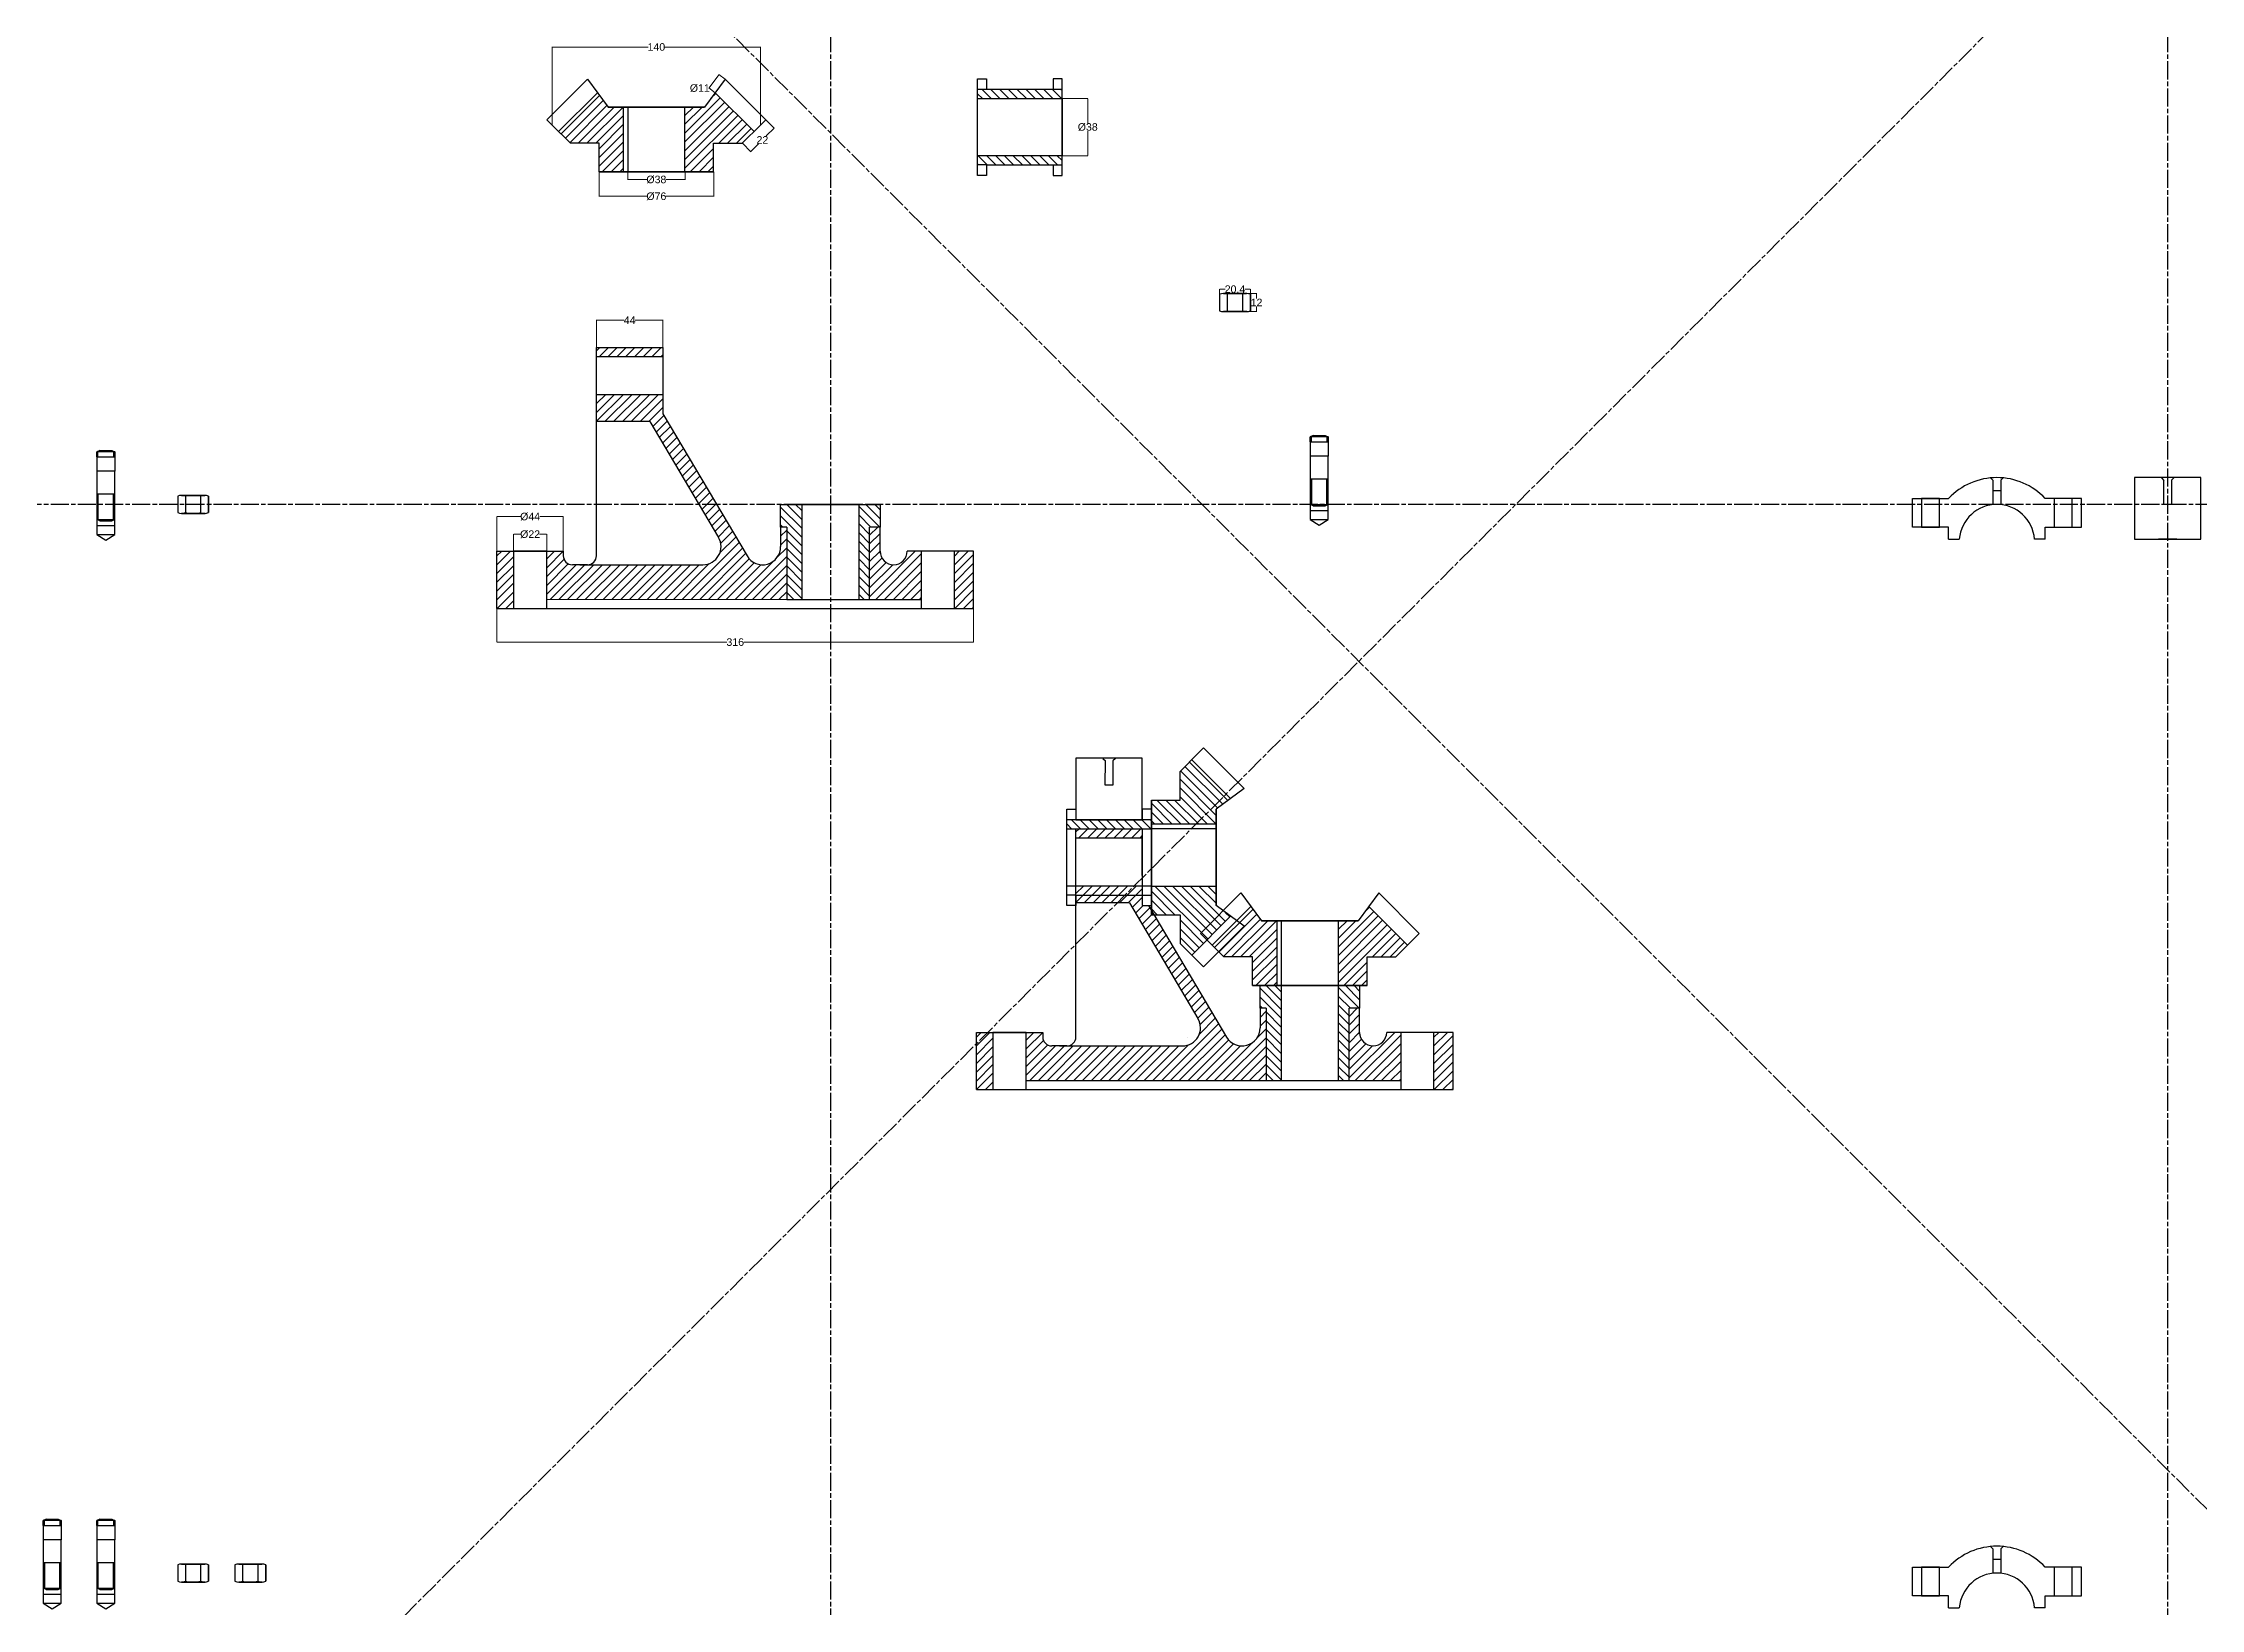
# Model space of a CAD drawing. Header units: inches. Extents: x 1054 to 2484, y -362 to 676.
import ezdxf

# ---------------------------------------------------------------- set-up
doc = ezdxf.new("R2010")
doc.units = ezdxf.units.IN
doc.header["$MEASUREMENT"] = 0
doc.linetypes.add('AM_ISO08W050', pattern=[18, 12, -1.5, 3, -1.5])
doc.layers.add('AM_5', color=3, linetype='Continuous', lineweight=15)
doc.styles.get("Standard").update_dxf_attribs({"font": 'arial.ttf'})
doc.dimstyles.new('AM_ANSI$0', dxfattribs={"dimtxt": 0.12, "dimasz": 0.12, "dimexe": 0.1, "dimexo": 0.05, "dimgap": 0.06, "dimtad": 0, "dimtih": 1, "dimtoh": 1, "dimdec": 4, "dimzin": 7, "dimdsep": 46, "dimtxsty": 'Standard', "dimcen": 0, "dimclrd": 256, "dimclre": 256, "dimclrt": 2, "dimadec": 0, "dimazin": 2, "dimtp": 0.1, "dimtm": 0.1, "dimtfac": 0.71, "dimtdec": 4, "dimtofl": 0, "dimtmove": 0, "dimatfit": 3, "dimfxl": 1, "dimtolj": 1, "dimtzin": 7, "dimlwd": -1, "dimlwe": -1, "dimarcsym": 1})

# ---------------------------------------------------------------- blocks, each defined once
blk = doc.blocks.new('*D12')
at = {"layer": 'AM_5', "linetype": 'ByBlock', "transparency": 16777216}
for p, q in [((1354.6, 301.1), (1354.6, 278.8)), ((1670.6, 301.1), (1670.6, 278.8)), ((1354.7, 278.9), (1507, 278.9)), ((1670.5, 278.9), (1518.2, 278.9))]:
    blk.add_line(p, q, dxfattribs=at)
at = {"layer": 'AM_5', "transparency": 16777216}
for points in [[(1354.7, 278.9), (1354.7, 278.9), (1354.6, 278.9)], [(1670.5, 278.9), (1670.5, 278.9), (1670.6, 278.9)]]:
    blk.add_solid(points, dxfattribs=at)
at = {"layer": 'Defpoints', "color": 0, "transparency": 16777216}
for p in [(1354.6, 301.2), (1670.6, 301.2), (1670.6, 278.9)]:
    blk.add_point(p, dxfattribs=at)
at = {"layer": 'AM_5', "color": 2, "transparency": 16777216, "insert": (1512.6, 278.9), "char_height": 0.12, "attachment_point": 5}
blk.add_mtext('\\A1;{\\H5;316}', dxfattribs=at)
blk = doc.blocks.new('*D13')
at = {"layer": 'AM_5', "linetype": 'ByBlock', "transparency": 16777216}
for p, q in [((1365.6, 339.2), (1365.6, 350.5)), ((1365.7, 350.4), (1370.3, 350.4)), ((1387.5, 350.4), (1382.9, 350.4)), ((1387.6, 339.2), (1387.6, 350.5))]:
    blk.add_line(p, q, dxfattribs=at)
at = {"layer": 'AM_5', "transparency": 16777216}
for points in [[(1365.7, 350.4), (1365.7, 350.4), (1365.6, 350.4)], [(1387.5, 350.4), (1387.5, 350.4), (1387.6, 350.4)]]:
    blk.add_solid(points, dxfattribs=at)
at = {"layer": 'Defpoints', "color": 0, "transparency": 16777216}
for p in [(1365.6, 350.4), (1365.6, 339.2), (1387.6, 339.2)]:
    blk.add_point(p, dxfattribs=at)
at = {"layer": 'AM_5', "color": 2, "transparency": 16777216, "insert": (1376.6, 350.4), "char_height": 0.12, "attachment_point": 5}
blk.add_mtext('\\A1;{\\H5;%%C22}', dxfattribs=at)
blk = doc.blocks.new('*D14')
at = {"layer": 'AM_5', "linetype": 'ByBlock', "transparency": 16777216}
for p, q in [((1354.6, 339.2), (1354.6, 362.2)), ((1354.7, 362.1), (1370.3, 362.1)), ((1398.5, 362.1), (1383, 362.1)), ((1398.6, 339.2), (1398.6, 362.2))]:
    blk.add_line(p, q, dxfattribs=at)
at = {"layer": 'AM_5', "transparency": 16777216}
for points in [[(1354.7, 362.1), (1354.7, 362.1), (1354.6, 362.1)], [(1398.5, 362.1), (1398.5, 362.1), (1398.6, 362.1)]]:
    blk.add_solid(points, dxfattribs=at)
at = {"layer": 'Defpoints', "color": 0, "transparency": 16777216}
for p in [(1398.6, 362.1), (1354.6, 339.2), (1398.6, 339.2)]:
    blk.add_point(p, dxfattribs=at)
at = {"layer": 'AM_5', "color": 2, "transparency": 16777216, "insert": (1376.6, 362.1), "char_height": 0.12, "attachment_point": 5}
blk.add_mtext('\\A1;{\\H5;%%C44}', dxfattribs=at)
blk = doc.blocks.new('*D15')
at = {"layer": 'AM_5', "linetype": 'ByBlock', "transparency": 16777216}
for p, q in [((1420.6, 474.2), (1420.6, 492.5)), ((1420.7, 492.4), (1438.9, 492.4)), ((1464.5, 492.4), (1446.3, 492.4)), ((1464.6, 474.2), (1464.6, 492.5))]:
    blk.add_line(p, q, dxfattribs=at)
at = {"layer": 'AM_5', "transparency": 16777216}
for points in [[(1420.7, 492.4), (1420.7, 492.4), (1420.6, 492.4)], [(1464.5, 492.4), (1464.5, 492.4), (1464.6, 492.4)]]:
    blk.add_solid(points, dxfattribs=at)
at = {"layer": 'Defpoints', "color": 0, "transparency": 16777216}
for p in [(1464.6, 492.4), (1420.6, 474.2), (1464.6, 474.2)]:
    blk.add_point(p, dxfattribs=at)
at = {"layer": 'AM_5', "color": 2, "transparency": 16777216, "insert": (1442.6, 492.4), "char_height": 0.12, "attachment_point": 5}
blk.add_mtext('\\A1;{\\H5;44}', dxfattribs=at)
blk = doc.blocks.new('*D16')
at = {"layer": 'AM_5', "linetype": 'ByBlock', "transparency": 16777216}
for p, q in [((1441.3, 590.7), (1441.3, 585.5)), ((1479.3, 590.7), (1479.3, 585.5)), ((1441.4, 585.6), (1453.9, 585.6)), ((1479.2, 585.6), (1466.6, 585.6))]:
    blk.add_line(p, q, dxfattribs=at)
at = {"layer": 'AM_5', "transparency": 16777216}
for points in [[(1441.4, 585.6), (1441.4, 585.5), (1441.3, 585.6)], [(1479.2, 585.6), (1479.2, 585.5), (1479.3, 585.6)]]:
    blk.add_solid(points, dxfattribs=at)
at = {"layer": 'Defpoints', "color": 0, "transparency": 16777216}
for p in [(1441.3, 590.7), (1479.3, 590.7), (1441.3, 585.6)]:
    blk.add_point(p, dxfattribs=at)
at = {"layer": 'AM_5', "color": 2, "transparency": 16777216, "insert": (1460.3, 585.6), "char_height": 0.12, "attachment_point": 5}
blk.add_mtext('\\A1;{\\H5;%%C38}', dxfattribs=at)
blk = doc.blocks.new('*D17')
at = {"layer": 'AM_5', "linetype": 'ByBlock', "transparency": 16777216}
for p, q in [((1422.3, 590.7), (1422.3, 574.4)), ((1498.3, 590.7), (1498.3, 574.4)), ((1422.4, 574.5), (1453.9, 574.5)), ((1498.2, 574.5), (1466.6, 574.5))]:
    blk.add_line(p, q, dxfattribs=at)
at = {"layer": 'AM_5', "transparency": 16777216}
for points in [[(1422.4, 574.5), (1422.4, 574.5), (1422.3, 574.5)], [(1498.2, 574.5), (1498.2, 574.5), (1498.3, 574.5)]]:
    blk.add_solid(points, dxfattribs=at)
at = {"layer": 'Defpoints', "color": 0, "transparency": 16777216}
for p in [(1422.3, 590.7), (1498.3, 590.7), (1422.3, 574.5)]:
    blk.add_point(p, dxfattribs=at)
at = {"layer": 'AM_5', "color": 2, "transparency": 16777216, "insert": (1460.3, 574.5), "char_height": 0.12, "attachment_point": 5}
blk.add_mtext('\\A1;{\\H5;%%C76}', dxfattribs=at)
blk = doc.blocks.new('*D18')
at = {"layer": 'AM_5', "linetype": 'ByBlock', "transparency": 16777216}
for p, q in [((1532.9, 625.2), (1538.5, 619.6)), ((1538.3, 619.6), (1533.2, 614.5)), ((1517.3, 609.7), (1522.9, 604.1)), ((1522.9, 604.2), (1528.1, 609.3))]:
    blk.add_line(p, q, dxfattribs=at)
at = {"layer": 'AM_5', "transparency": 16777216}
for points in [[(1538.3, 619.6), (1538.3, 619.6), (1538.4, 619.7)], [(1522.9, 604.2), (1523, 604.2), (1522.9, 604.1)]]:
    blk.add_solid(points, dxfattribs=at)
at = {"layer": 'Defpoints', "color": 0, "transparency": 16777216}
for p in [(1532.8, 625.3), (1538.4, 619.7), (1517.3, 609.7)]:
    blk.add_point(p, dxfattribs=at)
at = {"layer": 'AM_5', "color": 2, "transparency": 16777216, "insert": (1530.6, 611.9), "char_height": 0.12, "attachment_point": 5}
blk.add_mtext('\\A1;{\\H5;22}', dxfattribs=at)
blk = doc.blocks.new('*D19')
at = {"layer": 'AM_5', "linetype": 'ByBlock', "transparency": 16777216}
for p, q in [((1495.1, 646.2), (1495, 646.2)), ((1499.3, 643.2), (1495.1, 646.4)), ((1495.2, 646.3), (1495.1, 646.2)), ((1501.7, 655.1), (1495.2, 646.4)), ((1505.9, 652.2), (1501.7, 655.3))]:
    blk.add_line(p, q, dxfattribs=at)
at = {"layer": 'AM_5', "transparency": 16777216}
for points in [[(1495.2, 646.4), (1495.2, 646.4), (1495.2, 646.3)], [(1501.7, 655.2), (1501.7, 655.1), (1501.8, 655.2)]]:
    blk.add_solid(points, dxfattribs=at)
at = {"layer": 'Defpoints', "color": 0, "transparency": 16777216}
for p in [(1495.2, 646.3), (1506, 652.1), (1499.3, 643.2)]:
    blk.add_point(p, dxfattribs=at)
at = {"layer": 'AM_5', "color": 2, "transparency": 16777216, "insert": (1489.1, 646.2), "char_height": 0.12, "attachment_point": 5}
blk.add_mtext('\\A1;{\\H5;%%C11}', dxfattribs=at)
blk = doc.blocks.new('*D20')
at = {"layer": 'AM_5', "linetype": 'ByBlock', "transparency": 16777216}
for p, q in [((1391.3, 621.8), (1391.3, 673.6)), ((1391.4, 673.5), (1454.9, 673.5)), ((1529.2, 673.5), (1465.6, 673.5)), ((1529.3, 621.8), (1529.3, 673.6))]:
    blk.add_line(p, q, dxfattribs=at)
at = {"layer": 'AM_5', "transparency": 16777216}
for points in [[(1391.4, 673.5), (1391.4, 673.4), (1391.3, 673.5)], [(1529.2, 673.5), (1529.2, 673.4), (1529.3, 673.5)]]:
    blk.add_solid(points, dxfattribs=at)
at = {"layer": 'Defpoints', "color": 0, "transparency": 16777216}
for p in [(1529.3, 673.5), (1391.3, 621.7), (1529.3, 621.7)]:
    blk.add_point(p, dxfattribs=at)
at = {"layer": 'AM_5', "color": 2, "transparency": 16777216, "insert": (1460.3, 673.5), "char_height": 0.12, "attachment_point": 5}
blk.add_mtext('\\A1;{\\H5;140}', dxfattribs=at)
blk = doc.blocks.new('*D21')
at = {"layer": 'AM_5', "linetype": 'ByBlock', "transparency": 16777216}
for p, q in [((1729.3, 639.4), (1746.4, 639.4)), ((1746.3, 639.2), (1746.3, 623.1)), ((1746.3, 601.5), (1746.3, 617.6)), ((1729.3, 601.4), (1746.4, 601.4))]:
    blk.add_line(p, q, dxfattribs=at)
at = {"layer": 'AM_5', "transparency": 16777216}
for points in [[(1746.3, 639.2), (1746.3, 639.2), (1746.3, 639.4)], [(1746.3, 601.5), (1746.3, 601.5), (1746.3, 601.4)]]:
    blk.add_solid(points, dxfattribs=at)
at = {"layer": 'Defpoints', "color": 0, "transparency": 16777216}
for p in [(1729.3, 639.4), (1729.3, 601.4), (1746.3, 601.4)]:
    blk.add_point(p, dxfattribs=at)
at = {"layer": 'AM_5', "color": 2, "transparency": 16777216, "insert": (1746.3, 620.4), "char_height": 0.12, "attachment_point": 5}
blk.add_mtext('\\A1;{\\H5;%%C38}', dxfattribs=at)
blk = doc.blocks.new('*D22')
at = {"layer": 'AM_5', "linetype": 'ByBlock', "transparency": 16777216}
for p, q in [((1851.8, 510.1), (1858.3, 510.1)), ((1858.2, 510), (1858.2, 506.7)), ((1858.2, 498.2), (1858.2, 501.5)), ((1851.8, 498.1), (1858.3, 498.1))]:
    blk.add_line(p, q, dxfattribs=at)
at = {"layer": 'AM_5', "transparency": 16777216}
for points in [[(1858.2, 510), (1858.3, 510), (1858.2, 510.1)], [(1858.2, 498.2), (1858.3, 498.2), (1858.2, 498.1)]]:
    blk.add_solid(points, dxfattribs=at)
at = {"layer": 'Defpoints', "color": 0, "transparency": 16777216}
for p in [(1851.8, 510.1), (1851.8, 498.1), (1858.2, 498.1)]:
    blk.add_point(p, dxfattribs=at)
at = {"layer": 'AM_5', "color": 2, "transparency": 16777216, "insert": (1858.2, 504.1), "char_height": 0.12, "attachment_point": 5}
blk.add_mtext('\\A1;{\\H5;12}', dxfattribs=at)
blk = doc.blocks.new('*D23')
at = {"layer": 'AM_5', "linetype": 'ByBlock', "transparency": 16777216}
for p, q in [((1833.7, 504.1), (1833.7, 513)), ((1833.8, 512.9), (1837.3, 512.9)), ((1854, 512.9), (1850.5, 512.9)), ((1854.1, 504.1), (1854.1, 513))]:
    blk.add_line(p, q, dxfattribs=at)
at = {"layer": 'AM_5', "transparency": 16777216}
for points in [[(1833.8, 512.9), (1833.8, 512.9), (1833.7, 512.9)], [(1854, 512.9), (1854, 512.9), (1854.1, 512.9)]]:
    blk.add_solid(points, dxfattribs=at)
at = {"layer": 'Defpoints', "color": 0, "transparency": 16777216}
for p in [(1833.7, 504.1), (1854.1, 512.9), (1854.1, 504.1)]:
    blk.add_point(p, dxfattribs=at)
at = {"layer": 'AM_5', "color": 2, "transparency": 16777216, "insert": (1843.9, 512.9), "char_height": 0.12, "attachment_point": 5}
blk.add_mtext('\\A1;{\\H5;20.4}', dxfattribs=at)

msp = doc.modelspace()

# ---------------------------------------------------------------- hatches: boundary and pattern name
h = msp.add_hatch()
h.set_pattern_fill('ANSI31', color=256, scale=33, angle=90)
h.set_pattern_definition([(135, (490.7563, 541.636), (-2.916815, -2.916815), [])])
h.paths.add_polyline_path([(1729.26765, 645.36815), (1701.26765, 645.36815), (1701.26765, 639.36815), (1729.26765, 639.36815)])
h.paths.add_polyline_path([(1701.26765, 645.36815), (1673.26765, 645.36815), (1673.26765, 639.36815), (1701.26765, 639.36815)])
h.paths.add_polyline_path([(1729.26765, 601.36815), (1701.26765, 601.36815), (1701.26765, 595.36815), (1729.26765, 595.36815)])
h.paths.add_polyline_path([(1701.26765, 601.36815), (1673.26765, 601.36815), (1673.26765, 595.36815), (1679.26765, 595.36815), (1701.26765, 595.36815)])
h = msp.add_hatch()
h.set_pattern_fill('ANSI31', color=256, scale=33)
h.set_pattern_definition([(45, (249.765, 891.985), (-2.916815, 2.916815), [])])
h.paths.add_polyline_path([(1438.27623, 633.70893), (1428.27623, 633.70893), (1411.71988, 633.70893), (1395.49805, 617.4871), (1403.27623, 609.70893), (1422.27623, 609.70893), (1422.27623, 590.70893), (1438.27623, 590.70893)])
h.paths.add_polyline_path([(1525.0544, 617.4871), (1508.83257, 633.70893), (1479.27623, 633.70893), (1479.27623, 590.70893), (1498.27623, 590.70893), (1498.27623, 609.70893), (1517.27623, 609.70893)])
h.paths.add_polyline_path([(1421.21998, 643.20904), (1411.71988, 633.70893), (1428.27623, 633.70893)])
h.paths.add_polyline_path([(1499.33247, 643.20904), (1492.27623, 633.70893), (1508.83257, 633.70893)])
h = msp.add_hatch()
h.set_pattern_fill('ANSI31', color=256, scale=33)
h.set_pattern_definition([(45, (365.182, 0), (-2.916815, 2.916815), [])])
h.paths.add_polyline_path([(1365.60855, 339.19975), (1354.60855, 339.19975), (1354.60855, 301.19975), (1365.60855, 301.19975)])
h.paths.add_polyline_path([(1546.69898, 355.19975), (1542.69349, 355.19975), (1542.69349, 342.19918, -0.4142135624), (1530.69349, 330.19918), (1409.60855, 330.19918), (1404.60855, 330.19918, -0.4142135624), (1398.60855, 336.19918), (1398.60855, 339.19975), (1387.60855, 339.19975), (1387.60855, 307.29444), (1546.69898, 307.19975)])
h.paths.add_polyline_path([(1635.9012, 339.19975), (1626.60855, 339.19975, -0.9335138516), (1608.69349, 337.96623), (1608.69349, 355.19975), (1601.69898, 355.19975), (1601.69898, 307.19975), (1635.9012, 307.19975)])
h.paths.add_polyline_path([(1670.60855, 339.19975), (1657.9012, 339.19975), (1657.9012, 301.19975), (1670.60855, 301.19975)])
h.paths.add_polyline_path([(1464.60855, 443.19918), (1420.60855, 443.19918), (1420.60855, 425.10196), (1456.00516, 425.10196), (1501.49836, 348.31584, -0.5811107163), (1491.17429, 330.19918), (1530.69349, 330.19918, -0.2638808003), (1520.39357, 336.04193), (1464.60855, 430.19918)])
h.paths.add_polyline_path([(1464.60855, 474.19918), (1420.60855, 474.19918), (1420.60855, 468.19918), (1464.60855, 468.19918)])
h = msp.add_hatch()
h.set_pattern_fill('ANSI31', color=256, scale=33, angle=90)
h.set_pattern_definition([(135, (365.182, 0), (-2.916815, -2.916815), [])])
h.paths.add_polyline_path([(1542.69349, 370.19975), (1542.69349, 355.19975), (1546.69898, 355.19975), (1546.69898, 307.19975), (1556.69349, 307.19975), (1556.69349, 370.19975)])
h.paths.add_polyline_path([(1608.69349, 370.19975), (1594.69349, 370.19975), (1594.69349, 307.19975), (1601.69898, 307.19975), (1601.69898, 355.19975), (1608.69349, 355.19975)])
h = msp.add_hatch()
h.set_pattern_fill('ANSI31', color=256, scale=33, angle=-90)
h.set_pattern_definition([(315, (2089.7478, 1346.673), (2.916815, 2.916815), [])])
h.paths.add_polyline_path([(1831.47157, 158.16164), (1831.47157, 168.16164), (1831.47157, 184.71799), (1815.24975, 200.93981), (1807.47157, 193.16164), (1807.47157, 174.16164), (1788.47157, 174.16164), (1788.47157, 158.16164)])
h.paths.add_polyline_path([(1815.24975, 71.38346), (1831.47157, 87.60529), (1831.47157, 117.16164), (1788.47157, 117.16164), (1788.47157, 98.16164), (1807.47157, 98.16164), (1807.47157, 79.16164)])
h.paths.add_polyline_path([(1840.97168, 175.21788), (1831.47157, 184.71799), (1831.47157, 168.16164)])
h.paths.add_polyline_path([(1840.97168, 97.10539), (1831.47157, 104.16164), (1831.47157, 87.60529)])
h = msp.add_hatch()
h.set_pattern_fill('ANSI31', color=256, scale=33, angle=90)
h.set_pattern_definition([(135, (549.9602, 57.4295), (-2.916815, -2.916815), [])])
h.paths.add_polyline_path([(1788.47157, 161.16164), (1760.47157, 161.16164), (1760.47157, 155.16164), (1788.47157, 155.16164)])
h.paths.add_polyline_path([(1760.47157, 161.16164), (1732.47157, 161.16164), (1732.47157, 155.16164), (1760.47157, 155.16164)])
h = msp.add_hatch()
h.set_pattern_fill('ANSI31', color=256, scale=33)
h.set_pattern_definition([(45, (683.045, -319.0375), (-2.916815, 2.916815), [])])
h.paths.add_polyline_path([(1683.47157, 20.16221), (1672.47157, 20.16221), (1672.47157, -17.83779), (1683.47157, -17.83779)])
h.paths.add_polyline_path([(1864.562, 36.16221), (1860.55651, 36.16221), (1860.55651, 23.16164, -0.4142135624), (1848.55651, 11.16164), (1727.47157, 11.16164), (1722.47157, 11.16164, -0.4142135624), (1716.47157, 17.16164), (1716.47157, 20.16221), (1705.47157, 20.16221), (1705.47157, -11.7431), (1864.562, -11.83779)])
h.paths.add_polyline_path([(1953.76422, 20.16221), (1944.47157, 20.16221, -0.9335138516), (1926.55651, 18.92869), (1926.55651, 36.16221), (1919.562, 36.16221), (1919.562, -11.83779), (1953.76422, -11.83779)])
h.paths.add_polyline_path([(1988.47157, 20.16221), (1975.76422, 20.16221), (1975.76422, -17.83779), (1988.47157, -17.83779)])
h.paths.add_polyline_path([(1782.47157, 155.16164), (1738.47157, 155.16164), (1738.47157, 149.16164), (1782.47157, 149.16164)])
edge = h.paths.add_edge_path()
edge.add_line((1786.61884, 104.16164), (1782.47157, 104.16164))
edge.add_line((1782.47157, 104.16164), (1782.47157, 117.16164))
edge.add_line((1782.47157, 117.16164), (1738.47157, 117.16164))
edge.add_line((1738.47157, 117.16164), (1738.47157, 106.06442))
edge.add_line((1738.47157, 106.06442), (1773.86818, 106.06442))
edge.add_line((1773.86818, 106.06442), (1819.36138, 29.2783))
edge.add_arc((1809.03731, 23.16164), 12, -90, 30.64532075, ccw=False)
edge.add_line((1809.03731, 11.16164), (1848.55651, 11.16164))
edge.add_arc((1848.55651, 23.16164), 12, 210.87082891, 270, ccw=False)
edge.add_line((1838.25659, 17.00439), (1786.61884, 104.16164))
h = msp.add_hatch()
h.set_pattern_fill('ANSI31', color=256, scale=33)
h.set_pattern_definition([(45, (683.045, 352.4384), (-2.916815, 2.916815), [])])
h.paths.add_polyline_path([(1871.55651, 94.16221), (1861.55651, 94.16221), (1845.00016, 94.16221), (1828.77833, 77.94038), (1836.55651, 70.16221), (1855.55651, 70.16221), (1855.55651, 51.16221), (1871.55651, 51.16221)])
h.paths.add_polyline_path([(1958.33468, 77.94038), (1942.11285, 94.16221), (1912.55651, 94.16221), (1912.55651, 51.16221), (1931.55651, 51.16221), (1931.55651, 70.16221), (1950.55651, 70.16221)])
h.paths.add_polyline_path([(1854.50026, 103.66231), (1845.00016, 94.16221), (1861.55651, 94.16221)])
h.paths.add_polyline_path([(1932.61275, 103.66231), (1925.55651, 94.16221), (1942.11285, 94.16221)])
h = msp.add_hatch()
h.set_pattern_fill('ANSI31', color=256, scale=33, angle=90)
h.set_pattern_definition([(135, (683.045, -319.0375), (-2.916815, -2.916815), [])])
h.paths.add_polyline_path([(1860.55651, 51.16221), (1860.55651, 36.16221), (1864.562, 36.16221), (1864.562, -11.83779), (1874.55651, -11.83779), (1874.55651, 51.16221)])
h.paths.add_polyline_path([(1926.55651, 51.16221), (1912.55651, 51.16221), (1912.55651, -11.83779), (1919.562, -11.83779), (1919.562, 36.16221), (1926.55651, 36.16221)])

# ---------------------------------------------------------------- linework, layer by layer
for p, q in [((1387.71988, 625.26528), (1414.58993, 652.13534)), ((1414.58993, 652.13534), (1428.27623, 633.70893)), ((1505.96252, 652.13534), (1492.27623, 633.70893)), ((1532.83257, 625.26528), (1505.96252, 652.13534)), ((1673.26765, 588.36815), (1673.26765, 652.36815)), ((1673.26765, 652.36815), (1679.26765, 652.36815)), ((1729.26765, 645.36815), (1673.26765, 645.36815)), ((1679.26765, 652.36815), (1679.26765, 645.36815)), ((1729.26765, 652.36815), (1723.26765, 652.36815)), ((1723.26765, 652.36815), (1723.26765, 645.36815)), ((1729.26765, 588.36815), (1729.26765, 652.36815)), ((1395.49805, 617.4871), (1421.21998, 643.20904)), ((1438.27623, 633.70893), (1438.27623, 590.70893)), ((1479.27623, 633.70893), (1441.27623, 633.70893)), ((1441.27623, 633.70893), (1441.27623, 590.70893)), ((1479.27623, 590.70893), (1479.27623, 633.70893)), ((1525.0544, 617.4871), (1499.33247, 643.20904)), ((1391.25541, 621.72975), (1387.71988, 625.26528)), ((1403.27623, 609.70893), (1391.25541, 621.72975)), ((1517.27623, 609.70893), (1529.29704, 621.72975)), ((1529.29704, 621.72975), (1532.83257, 625.26528)), ((1422.27623, 609.70893), (1403.27623, 609.70893)), ((1422.27623, 590.70893), (1422.27623, 609.70893)), ((1498.27623, 590.70893), (1498.27623, 609.70893)), ((1498.27623, 609.70893), (1517.27623, 609.70893)), ((1679.26765, 595.36815), (1673.26765, 595.36815)), ((1679.26765, 588.36815), (1673.26765, 588.36815)), ((1679.26765, 595.36815), (1679.26765, 588.36815)), ((1679.26765, 595.36815), (1729.26765, 595.36815)), ((1723.26765, 595.36815), (1723.26765, 588.36815)), ((1723.26765, 588.36815), (1729.26765, 588.36815)), ((1833.71702, 509.54054), (1833.71702, 498.64175)), ((1833.72792, 509.54054), (1833.71702, 509.54054)), ((1833.71702, 509.54054), (1833.71702, 498.64175)), ((1851.78969, 510.08868), (1836.26702, 510.08868)), ((1836.26702, 510.08868), (1838.81702, 510.08868)), ((1838.81702, 510.08868), (1843.91702, 510.08868)), ((1838.81702, 509.54054), (1838.81702, 498.63681)), ((1843.91702, 510.08868), (1849.03915, 510.09342)), ((1849.03915, 510.08868), (1849.03915, 510.09342)), ((1849.03915, 510.09342), (1851.57808, 510.09342)), ((1849.04978, 498.62274), (1849.03965, 509.55002)), ((1854.11702, 509.52202), (1854.11702, 498.65533)), ((1854.11702, 498.65533), (1854.11702, 509.52202)), ((1851.78969, 498.08868), (1836.26702, 498.08868)), ((1836.26702, 498.08868), (1851.78969, 498.08868)), ((1838.81702, 498.08868), (1849.05027, 498.08868)), ((1420.60855, 336.19918), (1420.60855, 474.19918)), ((1420.60855, 474.19918), (1464.60855, 474.19918)), ((1464.60855, 474.19918), (1464.60855, 430.19918)), ((1420.60855, 468.19918), (1464.60855, 468.19918)), ((1420.60855, 443.19918), (1464.60855, 443.19918)), ((1464.60855, 430.19918), (1520.39357, 336.04193)), ((1456.00516, 425.10196), (1420.60855, 425.10196)), ((1456.00516, 425.10196), (1501.49836, 348.31584)), ((1895.74975, 415.99975), (1893.74975, 414.99975)), ((1893.74975, 411.79975), (1893.74975, 414.99975)), ((1905.74975, 414.99975), (1893.74975, 414.99975)), ((1894.59975, 411.79975), (1894.59975, 415.42475)), ((1895.74975, 415.99975), (1903.74975, 415.99975)), ((1903.74975, 415.99975), (1905.74975, 414.99975)), ((1904.89975, 415.42475), (1904.89975, 411.79975)), ((1905.74975, 414.99975), (1905.74975, 411.79975)), ((1091.24941, 406.06214), (1089.24941, 405.06214)), ((1089.24941, 401.86214), (1089.24941, 405.06214)), ((1101.24941, 405.06214), (1089.24941, 405.06214)), ((1089.24941, 401.86214), (1089.24941, 392.26214)), ((1090.09941, 401.86214), (1090.09941, 405.48714)), ((1091.24941, 406.06214), (1099.24941, 406.06214)), ((1099.24941, 406.06214), (1101.24941, 405.06214)), ((1100.39941, 405.48714), (1100.39941, 401.86214)), ((1101.24941, 405.06214), (1101.24941, 401.86214)), ((1101.24941, 401.86214), (1101.24941, 392.26214)), ((1893.74975, 411.79975), (1893.74975, 402.19975)), ((1905.74975, 402.19975), (1893.74975, 402.19975)), ((1893.74975, 402.19975), (1893.74975, 387.19975)), ((1905.74975, 411.79975), (1905.74975, 402.19975)), ((1905.74975, 387.19975), (1905.74975, 402.19975)), ((1101.24941, 392.26214), (1089.24941, 392.26214)), ((1089.24941, 392.26214), (1089.24941, 377.26214)), ((1101.24941, 377.26214), (1101.24941, 392.26214)), ((1893.74975, 387.19975), (1893.74975, 369.19975)), ((1893.74975, 387.19975), (1905.74975, 387.19975)), ((1894.59975, 387.19975), (1894.59975, 369.77475)), ((1904.89975, 369.77475), (1904.89975, 387.19975)), ((1905.74975, 366.19975), (1905.74975, 387.19975)), ((2344.89929, 387.80427), (2346.58837, 386.17079)), ((2351.58856, 386.24676), (2351.54888, 370.07446)), ((2353.19908, 387.80427), (2351.58856, 386.24676)), ((2351.59269, 387.93178), (2351.59268, 387.92683)), ((2458.08235, 387.80427), (2459.77143, 386.17079)), ((2464.77162, 386.24676), (2464.73194, 370.07446)), ((2466.38214, 387.80427), (2464.77162, 386.24676)), ((2464.77575, 387.93178), (2464.77574, 387.92683)), ((1089.24941, 377.26214), (1089.24941, 359.26214)), ((1089.24941, 377.26214), (1101.24941, 377.26214)), ((1090.09941, 377.26214), (1090.09941, 359.83714)), ((1100.39941, 359.83714), (1100.39941, 377.26214)), ((1101.24941, 356.26214), (1101.24941, 377.26214)), ((1142.9816, 375.65161), (1142.9816, 364.75282)), ((1142.99249, 375.65161), (1142.9816, 375.65161)), ((1142.9816, 375.65161), (1142.9816, 364.75282)), ((1161.05427, 376.19975), (1145.5316, 376.19975)), ((1145.5316, 376.19975), (1148.0816, 376.19975)), ((1148.0816, 376.19975), (1153.1816, 376.19975)), ((1148.0816, 375.65161), (1148.0816, 364.74788)), ((1153.1816, 376.19975), (1158.30372, 376.20449)), ((1158.30372, 376.20449), (1160.84266, 376.20449)), ((1158.30373, 376.19975), (1158.30372, 376.20449)), ((1158.31435, 364.73381), (1158.30423, 375.66109)), ((1163.3816, 375.63309), (1163.3816, 364.7664)), ((1163.3816, 364.7664), (1163.3816, 375.63309)), ((2293.04919, 355.19975), (2293.04919, 374.19975)), ((2293.04919, 374.19975), (2317.04919, 374.19975)), ((2346.54888, 370.0744), (2346.58837, 386.17079)), ((2351.57121, 379.17485), (2346.57124, 379.18712)), ((2405.04919, 374.19975), (2381.04919, 374.19975)), ((2405.04919, 355.19975), (2405.04919, 374.19975)), ((2459.73194, 370.0744), (2459.77143, 386.17079)), ((1091.24941, 359.26214), (1089.24941, 360.26214)), ((1089.24941, 360.26214), (1101.24941, 360.26214)), ((1089.24941, 359.26214), (1089.24941, 356.26214)), ((1091.24941, 359.26214), (1099.24941, 359.26214)), ((1099.24941, 359.26214), (1101.24941, 360.26214)), ((1101.24941, 356.26214), (1101.24941, 359.26214)), ((1161.05427, 364.19975), (1145.5316, 364.19975)), ((1145.5316, 364.19975), (1161.05427, 364.19975)), ((1148.0816, 364.19975), (1158.31485, 364.19975)), ((1895.74975, 369.19975), (1893.74975, 370.19975)), ((1893.74975, 370.19975), (1905.74975, 370.19975)), ((1893.74975, 369.19975), (1893.74975, 366.19975)), ((1893.74975, 366.19975), (1905.74975, 366.19975)), ((1893.74975, 366.19975), (1893.74975, 360.19975)), ((1893.74975, 360.19975), (1905.74975, 360.19975)), ((1893.74975, 360.19975), (1899.74975, 356.42369)), ((1895.74975, 369.19975), (1903.74975, 369.19975)), ((1899.74975, 356.42369), (1905.74975, 360.19975)), ((1903.74975, 369.19975), (1905.74975, 370.19975)), ((1905.74975, 366.19975), (1905.74975, 369.19975)), ((1905.74975, 360.19975), (1905.74975, 366.19975)), ((2464.73194, 370.07446), (2459.73194, 370.0744)), ((1089.24941, 356.26214), (1101.24941, 356.26214)), ((1089.24941, 356.26214), (1089.24941, 350.26214)), ((1089.24941, 350.26214), (1101.24941, 350.26214)), ((1089.24941, 350.26214), (1095.24941, 346.48608)), ((1095.24941, 346.48608), (1101.24941, 350.26214)), ((1101.24941, 350.26214), (1101.24941, 356.26214)), ((1542.69349, 355.19975), (1542.69349, 342.19918)), ((1546.69898, 355.19975), (1542.69349, 355.19975)), ((1608.69349, 355.19975), (1601.69898, 355.19975)), ((1608.69349, 337.96623), (1608.69349, 355.19975)), ((2317.04919, 355.19975), (2293.04919, 355.19975)), ((2317.04919, 347.19975), (2317.04919, 355.19975)), ((2317.04919, 347.19975), (2324.12932, 347.19975)), ((2381.04919, 347.19975), (2373.96906, 347.19975)), ((2381.04919, 347.19975), (2381.04919, 355.19975)), ((2381.04919, 355.19975), (2405.04919, 355.19975)), ((1354.60855, 301.19975), (1354.60855, 339.19975)), ((1354.60855, 339.19975), (1398.60855, 339.19975)), ((1398.60855, 339.19975), (1398.60855, 336.19918)), ((1414.60855, 330.19918), (1404.60855, 330.19918)), ((1409.60855, 330.19918), (1491.17429, 330.19918)), ((1670.60855, 339.19975), (1626.60855, 339.19975)), ((1670.60855, 301.19975), (1670.60855, 339.19975)), ((1354.60855, 301.19975), (1670.60855, 301.19975)), ((1387.60855, 307.29444), (1546.69898, 307.19975)), ((1546.69898, 307.19975), (1601.69898, 307.19975)), ((1601.69898, 307.19975), (1635.9012, 307.19975)), ((1756.29964, 201.76616), (1757.98872, 200.13269)), ((1764.59943, 201.76616), (1762.98891, 200.20865)), ((1762.99304, 201.89367), (1762.99303, 201.88872)), ((1807.47157, 193.16164), (1819.49239, 205.18245)), ((1815.24975, 200.93981), (1840.97168, 175.21788)), ((1819.49239, 205.18245), (1823.02792, 208.71799)), ((1823.02792, 208.71799), (1849.89798, 181.84793)), ((1757.94923, 184.03629), (1757.98872, 200.13269)), ((1762.98891, 200.20865), (1762.94923, 184.03635)), ((1807.47157, 174.16164), (1807.47157, 193.16164)), ((1762.94923, 184.03635), (1757.94923, 184.03629)), ((1788.47157, 174.16164), (1807.47157, 174.16164)), ((1849.89798, 181.84793), (1831.47157, 168.16164)), ((1732.47157, 104.16164), (1732.47157, 168.16164)), ((1732.47157, 168.16164), (1738.47157, 168.16164)), ((1788.47157, 161.16164), (1732.47157, 161.16164)), ((1738.47157, 168.16164), (1738.47157, 161.16164)), ((1788.47157, 168.16164), (1782.47157, 168.16164)), ((1782.47157, 168.16164), (1782.47157, 161.16164)), ((1788.47157, 104.16164), (1788.47157, 168.16164)), ((1831.47157, 158.16164), (1788.47157, 158.16164)), ((1738.47157, 17.16164), (1738.47157, 155.16164)), ((1738.47157, 155.16164), (1782.47157, 155.16164)), ((1738.47157, 149.16164), (1782.47157, 149.16164)), ((1782.47157, 155.16164), (1782.47157, 111.16164)), ((1782.47157, 124.16164), (1782.47157, 149.16164)), ((1831.47157, 155.16164), (1788.47157, 155.16164)), ((1831.47157, 117.16164), (1831.47157, 155.16164)), ((1788.47157, 117.16164), (1831.47157, 117.16164)), ((1738.47157, 111.16164), (1732.47157, 111.16164)), ((1738.47157, 104.16164), (1732.47157, 104.16164)), ((1738.47157, 111.16164), (1738.47157, 104.16164)), ((1738.47157, 111.16164), (1788.47157, 111.16164)), ((1738.47157, 111.16164), (1782.47157, 111.16164)), ((1773.86818, 106.06442), (1738.47157, 106.06442)), ((1773.86818, 106.06442), (1819.36138, 29.2783)), ((1782.47157, 111.16164), (1782.47157, 104.16164)), ((1782.47157, 104.16164), (1788.47157, 104.16164)), ((1786.61884, 104.16164), (1838.25659, 17.00439)), ((1821.00016, 85.71856), (1847.87021, 112.58861)), ((1828.77833, 77.94038), (1854.50026, 103.66231)), ((1849.89798, 90.47535), (1831.47157, 104.16164)), ((1847.87021, 112.58861), (1861.55651, 94.16221)), ((1939.2428, 112.58861), (1925.55651, 94.16221)), ((1958.33468, 77.94038), (1932.61275, 103.66231)), ((1966.11285, 85.71856), (1939.2428, 112.58861)), ((1788.47157, 98.16164), (1807.47157, 98.16164)), ((1807.47157, 98.16164), (1807.47157, 79.16164)), ((1815.24975, 71.38346), (1840.97168, 97.10539)), ((1823.02792, 63.60529), (1849.89798, 90.47535)), ((1871.55651, 94.16221), (1871.55651, 51.16221)), ((1912.55651, 94.16221), (1874.55651, 94.16221)), ((1874.55651, 94.16221), (1874.55651, 51.16221)), ((1912.55651, 51.16221), (1912.55651, 94.16221)), ((1807.47157, 79.16164), (1819.49239, 67.14082)), ((1824.53569, 82.18302), (1821.00016, 85.71856)), ((1836.55651, 70.16221), (1824.53569, 82.18302)), ((1950.55651, 70.16221), (1962.57732, 82.18302)), ((1962.57732, 82.18302), (1966.11285, 85.71856)), ((1819.49239, 67.14082), (1823.02792, 63.60529)), ((1855.55651, 70.16221), (1836.55651, 70.16221)), ((1855.55651, 51.16221), (1855.55651, 70.16221)), ((1931.55651, 51.16221), (1931.55651, 70.16221)), ((1931.55651, 70.16221), (1950.55651, 70.16221)), ((1864.562, 36.16221), (1860.55651, 36.16221)), ((1860.55651, 36.16221), (1860.55651, 23.16164)), ((1926.55651, 36.16221), (1919.562, 36.16221)), ((1926.55651, 18.92869), (1926.55651, 36.16221)), ((1672.47157, -17.83779), (1672.47157, 20.16221)), ((1672.47157, 20.16221), (1716.47157, 20.16221)), ((1716.47157, 20.16221), (1716.47157, 17.16164)), ((1988.47157, 20.16221), (1944.47157, 20.16221)), ((1988.47157, -17.83779), (1988.47157, 20.16221)), ((1732.47157, 11.16164), (1722.47157, 11.16164)), ((1727.47157, 11.16164), (1809.03731, 11.16164)), ((1705.47157, -11.7431), (1864.562, -11.83779)), ((1864.562, -11.83779), (1919.562, -11.83779)), ((1919.562, -11.83779), (1953.76422, -11.83779)), ((1672.47157, -17.83779), (1988.47157, -17.83779)), ((1055.75039, -302.51942), (1053.75039, -303.51942)), ((1053.75039, -306.71942), (1053.75039, -303.51942)), ((1065.75039, -303.51942), (1053.75039, -303.51942)), ((1053.75039, -306.71942), (1053.75039, -316.31942)), ((1054.60039, -306.71942), (1054.60039, -303.09442)), ((1055.75039, -302.51942), (1063.75039, -302.51942)), ((1063.75039, -302.51942), (1065.75039, -303.51942)), ((1064.90039, -303.09442), (1064.90039, -306.71942)), ((1065.75039, -303.51942), (1065.75039, -306.71942)), ((1065.75039, -306.71942), (1065.75039, -316.31942)), ((1091.24941, -302.51942), (1089.24941, -303.51942)), ((1089.24941, -306.71942), (1089.24941, -303.51942)), ((1101.24941, -303.51942), (1089.24941, -303.51942)), ((1089.24941, -306.71942), (1089.24941, -316.31942)), ((1090.09941, -306.71942), (1090.09941, -303.09442)), ((1091.24941, -302.51942), (1099.24941, -302.51942)), ((1099.24941, -302.51942), (1101.24941, -303.51942)), ((1100.39941, -303.09442), (1100.39941, -306.71942)), ((1101.24941, -303.51942), (1101.24941, -306.71942)), ((1101.24941, -306.71942), (1101.24941, -316.31942)), ((1065.75039, -316.31942), (1053.75039, -316.31942)), ((1053.75039, -316.31942), (1053.75039, -331.31942)), ((1065.75039, -331.31942), (1065.75039, -316.31942)), ((1101.24941, -316.31942), (1089.24941, -316.31942)), ((1089.24941, -316.31942), (1089.24941, -331.31942)), ((1101.24941, -331.31942), (1101.24941, -316.31942)), ((2344.89929, -320.77728), (2346.58837, -322.41076)), ((2346.54888, -338.50715), (2346.58837, -322.41076)), ((2351.58856, -322.33479), (2351.54888, -338.50709)), ((2353.19908, -320.77728), (2351.58856, -322.33479)), ((2351.59269, -320.64977), (2351.59268, -320.65472)), ((1053.75039, -331.31942), (1053.75039, -349.31942)), ((1053.75039, -331.31942), (1065.75039, -331.31942)), ((1054.60039, -331.31942), (1054.60039, -348.74442)), ((1064.90039, -348.74442), (1064.90039, -331.31942)), ((1065.75039, -352.31942), (1065.75039, -331.31942)), ((1089.24941, -331.31942), (1089.24941, -349.31942)), ((1089.24941, -331.31942), (1101.24941, -331.31942)), ((1090.09941, -331.31942), (1090.09941, -348.74442)), ((1100.39941, -348.74442), (1100.39941, -331.31942)), ((1101.24941, -352.31942), (1101.24941, -331.31942)), ((1142.9816, -332.92994), (1142.9816, -343.82874)), ((1142.99249, -332.92994), (1142.9816, -332.92994)), ((1142.9816, -332.92994), (1142.9816, -343.82874)), ((1161.05427, -332.38181), (1145.5316, -332.38181)), ((1145.5316, -332.38181), (1148.0816, -332.38181)), ((1148.0816, -332.38181), (1153.1816, -332.38181)), ((1148.0816, -332.92994), (1148.0816, -343.83367)), ((1153.1816, -332.38181), (1158.30372, -332.37706)), ((1158.30373, -332.38181), (1158.30372, -332.37706)), ((1158.30372, -332.37706), (1160.84266, -332.37706)), ((1158.31435, -343.84774), (1158.30423, -332.92047)), ((1163.3816, -332.94846), (1163.3816, -343.81516)), ((1163.3816, -343.81516), (1163.3816, -332.94846)), ((1180.89099, -332.92994), (1180.89099, -343.82874)), ((1180.90189, -332.92994), (1180.89099, -332.92994)), ((1180.89099, -332.92994), (1180.89099, -343.82874)), ((1198.96367, -332.38181), (1183.44099, -332.38181)), ((1183.44099, -332.38181), (1185.99099, -332.38181)), ((1185.99099, -332.38181), (1191.09099, -332.38181)), ((1185.99099, -332.92994), (1185.99099, -343.83367)), ((1191.09099, -332.38181), (1196.21312, -332.37706)), ((1196.21312, -332.38181), (1196.21312, -332.37706)), ((1196.21312, -332.37706), (1198.75206, -332.37706)), ((1196.22375, -343.84774), (1196.21362, -332.92047)), ((1201.29099, -332.94846), (1201.29099, -343.81516)), ((1201.29099, -343.81516), (1201.29099, -332.94846)), ((2293.04919, -353.38181), (2293.04919, -334.38181)), ((2293.04919, -334.38181), (2317.04919, -334.38181)), ((2351.57121, -329.4067), (2346.57124, -329.39443)), ((2405.04919, -334.38181), (2381.04919, -334.38181)), ((2405.04919, -353.38181), (2405.04919, -334.38181)), ((1055.75039, -349.31942), (1053.75039, -348.31942)), ((1053.75039, -348.31942), (1065.75039, -348.31942)), ((1053.75039, -349.31942), (1053.75039, -352.31942)), ((1053.75039, -352.31942), (1065.75039, -352.31942)), ((1053.75039, -352.31942), (1053.75039, -358.31942)), ((1055.75039, -349.31942), (1063.75039, -349.31942)), ((1063.75039, -349.31942), (1065.75039, -348.31942)), ((1065.75039, -352.31942), (1065.75039, -349.31942)), ((1065.75039, -358.31942), (1065.75039, -352.31942)), ((1091.24941, -349.31942), (1089.24941, -348.31942)), ((1089.24941, -348.31942), (1101.24941, -348.31942)), ((1089.24941, -349.31942), (1089.24941, -352.31942)), ((1089.24941, -352.31942), (1101.24941, -352.31942)), ((1089.24941, -352.31942), (1089.24941, -358.31942)), ((1091.24941, -349.31942), (1099.24941, -349.31942)), ((1099.24941, -349.31942), (1101.24941, -348.31942)), ((1101.24941, -352.31942), (1101.24941, -349.31942)), ((1101.24941, -358.31942), (1101.24941, -352.31942)), ((1161.05427, -344.38181), (1145.5316, -344.38181)), ((1145.5316, -344.38181), (1161.05427, -344.38181)), ((1148.0816, -344.38181), (1158.31485, -344.38181)), ((1198.96367, -344.38181), (1183.44099, -344.38181)), ((1183.44099, -344.38181), (1198.96367, -344.38181)), ((1185.99099, -344.38181), (1196.22424, -344.38181)), ((2317.04919, -353.38181), (2293.04919, -353.38181)), ((2317.04919, -361.38181), (2317.04919, -353.38181)), ((2381.04919, -361.38181), (2381.04919, -353.38181)), ((2381.04919, -353.38181), (2405.04919, -353.38181)), ((1053.75039, -358.31942), (1065.75039, -358.31942)), ((1053.75039, -358.31942), (1059.75039, -362.09547)), ((1059.75039, -362.09547), (1065.75039, -358.31942)), ((1089.24941, -358.31942), (1101.24941, -358.31942)), ((1089.24941, -358.31942), (1095.24941, -362.09547)), ((1095.24941, -362.09547), (1101.24941, -358.31942)), ((2317.04919, -361.38181), (2324.12932, -361.38181)), ((2381.04919, -361.38181), (2373.96906, -361.38181))]:
    msp.add_line(p, q)
at = {"linetype": 'AM_ISO08W050'}
for p, direction in [((2042.36084, 382.51314), (0.7071067812, 0.7071067812)), ((1755.79979, 436.47323), (-0.7071067812, 0.7071067812)), ((1575.69349, 370.19975), (0, -1)), ((2462.25428, 388.00041), (0, -1)), ((1210.51132, 370.19975), (-1, 0))]:
    msp.add_xline(p, direction, dxfattribs=at)
for points in [[(1492.27623, 633.70893), (1428.27623, 633.70893), (1428.27623, 633.70893), (1492.27623, 633.70893)], [(1673.26765, 639.36815), (1729.26765, 639.36815), (1729.26765, 601.36815), (1673.26765, 601.36815)], [(1498.27623, 590.70893), (1422.27623, 590.70893), (1422.27623, 590.70893), (1498.27623, 590.70893)], [(1479.27623, 590.70893), (1441.27623, 590.70893), (1441.27623, 590.70893), (1479.27623, 590.70893)], [(2484.25428, 388.00041), (2440.25428, 388.00041), (2440.25428, 347.19975), (2484.25428, 347.19975)], [(2311.04919, 374.19975), (2299.04919, 374.19975), (2299.04919, 355.19975), (2311.04919, 355.19975)], [(2399.04919, 374.19975), (2387.04919, 374.19975), (2387.04919, 355.19975), (2399.04919, 355.19975)], [(1594.69349, 370.19975), (1556.69349, 370.19975), (1556.69349, 307.19975), (1594.69349, 307.19975)], [(1387.60855, 339.19975), (1365.60855, 339.19975), (1365.60855, 301.19975), (1387.60855, 301.19975)], [(1657.9012, 339.19975), (1635.9012, 339.19975), (1635.9012, 301.19975), (1657.9012, 301.19975)], [(1782.47157, 201.9623), (1738.47157, 201.9623), (1738.47157, 161.16164), (1782.47157, 161.16164)], [(1788.47157, 98.16164), (1788.47157, 174.16164), (1788.47157, 174.16164), (1788.47157, 98.16164)], [(1831.47157, 104.16164), (1831.47157, 168.16164), (1831.47157, 168.16164), (1831.47157, 104.16164)], [(1732.47157, 155.16164), (1788.47157, 155.16164), (1788.47157, 117.16164), (1732.47157, 117.16164)], [(1788.47157, 117.16164), (1788.47157, 155.16164), (1788.47157, 155.16164), (1788.47157, 117.16164)], [(1925.55651, 94.16221), (1861.55651, 94.16221), (1861.55651, 94.16221), (1925.55651, 94.16221)], [(1931.55651, 51.16221), (1855.55651, 51.16221), (1855.55651, 51.16221), (1931.55651, 51.16221)], [(1912.55651, 51.16221), (1874.55651, 51.16221), (1874.55651, -11.83779), (1912.55651, -11.83779)], [(1912.55651, 51.16221), (1874.55651, 51.16221), (1874.55651, 51.16221), (1912.55651, 51.16221)], [(1705.47157, 20.16221), (1683.47157, 20.16221), (1683.47157, -17.83779), (1705.47157, -17.83779)], [(1975.76422, 20.16221), (1953.76422, 20.16221), (1953.76422, -17.83779), (1975.76422, -17.83779)], [(2311.04919, -334.38181), (2299.04919, -334.38181), (2299.04919, -353.38181), (2311.04919, -353.38181)], [(2399.04919, -334.38181), (2387.04919, -334.38181), (2387.04919, -353.38181), (2399.04919, -353.38181)]]:
    msp.add_lwpolyline(points, close=True)
for points in [[(1089.24941, 401.86214), (1101.24941, 401.86214)], [(1893.74975, 411.79975), (1905.74975, 411.79975)], [(1546.69898, 355.19975), (1542.69349, 355.19975), (1542.69349, 370.19975), (1608.69349, 370.19975), (1608.69349, 355.19975), (1601.69898, 355.19975)], [(1546.69898, 355.19975), (1546.69898, 307.19975), (1601.69898, 307.19975), (1601.69898, 355.19975)], [(2468.25428, 347.19975), (2456.25428, 347.19975)], [(1766.47157, 161.16164), (1754.47157, 161.16164)], [(1864.562, 36.16221), (1860.55651, 36.16221), (1860.55651, 51.16221), (1926.55651, 51.16221), (1926.55651, 36.16221), (1919.562, 36.16221)], [(1864.562, 36.16221), (1864.562, -11.83779), (1919.562, -11.83779), (1919.562, 36.16221)], [(1053.75039, -306.71942), (1065.75039, -306.71942)], [(1089.24941, -306.71942), (1101.24941, -306.71942)]]:
    msp.add_lwpolyline(points)
for centre, radius, start, end in [((1836.27247, 503.90847), 6.18021, 65.68669699, 114.42419865), ((1843.91702, 486.08868), 24, 77.67577599, 102.268899), ((1851.548, 504.03334), 6.06016, 64.91768341, 114.45054601), ((1836.27247, 504.26888), 6.18021, 245.57580135, 294.31330301), ((1843.91702, 522.08868), 24, 257.731101, 282.32422401), ((1851.548, 504.14402), 6.06016, 245.54945399, 295.08231659), ((2349.04919, 344.00041), 44, 43.34175823, 136.65824177), ((1145.53704, 370.01954), 6.18021, 65.68669699, 114.42419865), ((1153.1816, 352.19975), 24, 77.67577599, 102.268899), ((1160.81257, 370.14441), 6.06016, 64.91768341, 114.45054601), ((1145.53704, 370.37995), 6.18021, 245.57580135, 294.31330301), ((1153.1816, 388.19975), 24, 257.731101, 282.32422401), ((1160.81257, 370.25509), 6.06016, 245.54945399, 295.08231659), ((2349.04919, 345.19975), 25, 4.58856574, 175.41143426), ((1491.17429, 342.19918), 12, 270, 30.64532075), ((1404.60855, 336.19918), 6, 180, 270), ((1414.60855, 336.19918), 6, 270, 0), ((1530.69349, 342.19918), 12, 210.87082891, 0), ((1617.60855, 339.19975), 9, 180, 0), ((1809.03731, 23.16164), 12, 270, 30.64532075), ((1722.47157, 17.16164), 6, 180, 270), ((1732.47157, 17.16164), 6, 270, 0), ((1848.55651, 23.16164), 12, 210.87082891, 0), ((1935.47157, 20.16221), 9, 180, 0), ((2349.04919, -364.58115), 44, 43.34175823, 136.65824177), ((1145.53704, -338.56201), 6.18021, 65.68669699, 114.42419865), ((1153.1816, -356.38181), 24, 77.67577599, 102.268899), ((1160.81257, -338.43715), 6.06016, 64.91768341, 114.45054601), ((1183.44644, -338.56201), 6.18021, 65.68669699, 114.42419865), ((1191.09099, -356.38181), 24, 77.67577599, 102.268899), ((1198.72197, -338.43715), 6.06016, 64.91768341, 114.45054601), ((2349.04919, -363.38181), 25, 4.58856574, 175.41143426), ((1145.53704, -338.2016), 6.18021, 245.57580135, 294.31330301), ((1153.1816, -320.38181), 24, 257.731101, 282.32422401), ((1160.81257, -338.32647), 6.06016, 245.54945399, 295.08231659), ((1183.44644, -338.2016), 6.18021, 245.57580135, 294.31330301), ((1191.09099, -320.38181), 24, 257.731101, 282.32422401), ((1198.72197, -338.32647), 6.06016, 245.54945399, 295.08231659)]:
    msp.add_arc(centre, radius, start, end)

# ---------------------------------------------------------------- dimensions: what is measured, and where the dimension line sits
at = {"layer": 'AM_5'}
for base, p1, p2, text, picture, middle in [((1529.29704, 673.45071), (1391.25541, 621.72975), (1529.29704, 621.72975), '{\\H5;140}', '*D20', (1460.27623, 673.45071)), ((1422.27623, 574.5259), (1498.27623, 590.70893), (1422.27623, 590.70893), '{\\H5;%%C76}', '*D17', (1460.27623, 574.5259)), ((1441.27623, 585.55355), (1479.27623, 590.70893), (1441.27623, 590.70893), '{\\H5;%%C38}', '*D16', (1460.27623, 585.55355)), ((1854.11702, 512.88311), (1833.71702, 504.08868), (1854.11702, 504.08868), '{\\H5;20.4}', '*D23', (1843.91702, 512.88311))]:
    dim = msp.add_linear_dim(base=base, p1=p1, p2=p2, text=text, dimstyle='AM_ANSI$0', override={"dimpost": ''}, dxfattribs=at)
    dim.commit()
    dim.dimension.update_dxf_attribs({"geometry": picture, "text_midpoint": middle})
for p1, p2, distance, text, picture, middle in [((1505.96252, 652.13534), (1499.33247, 643.20904), -5.20403, '{\\H5;%%C11}', '*D19', (1489.08466, 646.21571)), ((1517.27623, 609.70893), (1532.83257, 625.26528), -7.89976, '{\\H5;22}', '*D18', (1530.64037, 611.90113))]:
    dim = msp.add_aligned_dim(p1=p1, p2=p2, distance=distance, text=text, dimstyle='AM_ANSI$0', override={"dimpost": ''}, dxfattribs=at)
    dim.commit()
    dim.dimension.update_dxf_attribs({"geometry": picture, "text_midpoint": middle})
for base, p1, p2, angle, text, picture, middle in [((1746.3108, 601.36815), (1729.26765, 639.36815), (1729.26765, 601.36815), 90, '{\\H5;%%C38}', '*D21', (1746.3108, 620.36815)), ((1858.24581, 498.08868), (1851.78969, 510.08868), (1851.78969, 498.08868), 90, '{\\H5;12}', '*D22', (1858.24581, 504.08868)), ((1464.60855, 492.42461), (1420.60855, 474.19918), (1464.60855, 474.19918), 0, '{\\H5;44}', '*D15', (1442.60855, 492.42461)), ((1398.60855, 362.09913), (1354.60855, 339.19975), (1398.60855, 339.19975), 0, '{\\H5;%%C44}', '*D14', (1376.60855, 362.09913)), ((1365.60855, 350.42289), (1387.60855, 339.19975), (1365.60855, 339.19975), 0, '{\\H5;%%C22}', '*D13', (1376.60855, 350.42289)), ((1670.60855, 278.88268), (1354.60855, 301.19975), (1670.60855, 301.19975), 0, '{\\H5;316}', '*D12', (1512.60855, 278.88268))]:
    dim = msp.add_linear_dim(base=base, p1=p1, p2=p2, angle=angle, text=text, dimstyle='AM_ANSI$0', override={"dimpost": ''}, dxfattribs=at)
    dim.commit()
    dim.dimension.update_dxf_attribs({"geometry": picture, "text_midpoint": middle})

doc.saveas('drawing.dxf')
